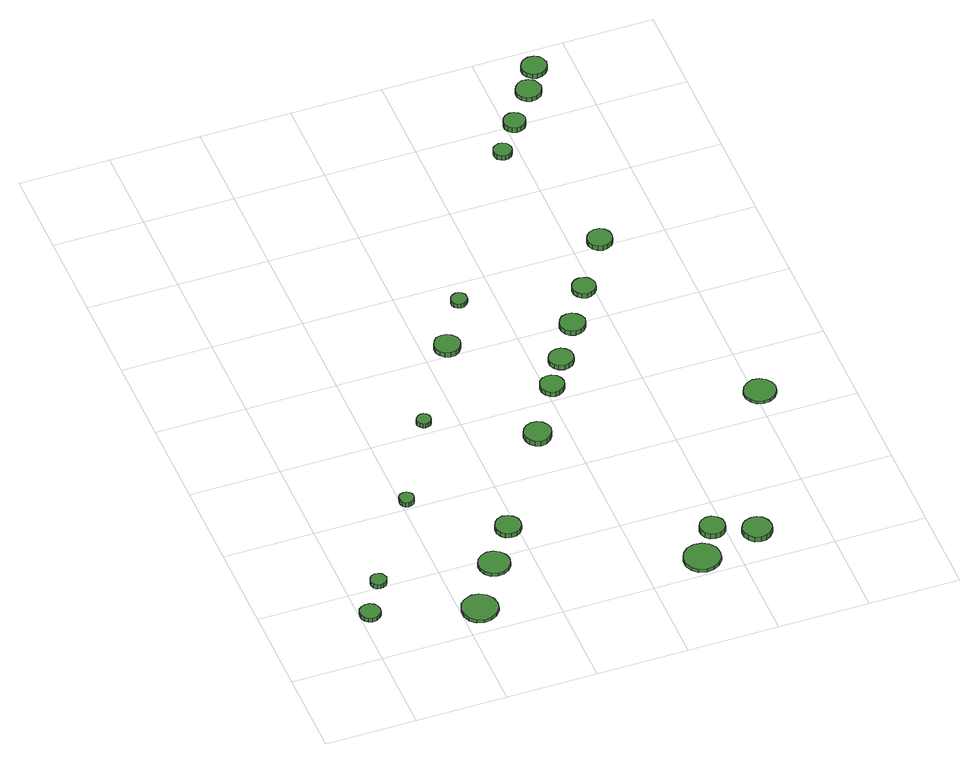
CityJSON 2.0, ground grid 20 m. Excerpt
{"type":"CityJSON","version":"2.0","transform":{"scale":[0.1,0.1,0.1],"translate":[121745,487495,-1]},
"CityObjects":{
"tree1":{"type":"SolitaryVegetationObject","attributes":{"function":"something"},"geometry":[{"type":"MultiSurface","lod":"1","boundaries":[[[0,1,2,3,4,5,6,7,8,9,10,11,12,13,14]],[[15,16,17,18,19,20,21,22,23,24,25,26,27,28,29]],[[0,29,28,1]],[[1,28,27,2]],[[2,27,26,3]],[[3,26,25,4]],[[4,25,24,5]],[[5,24,23,6]],[[6,23,22,7]],[[7,22,21,8]],[[8,21,20,9]],[[9,20,19,10]],[[10,19,18,11]],[[11,18,17,12]],[[12,17,16,13]],[[13,16,15,14]],[[14,15,29,0]]]}]},
"tree2":{"type":"SolitaryVegetationObject","attributes":{"function":"something"},"geometry":[{"type":"MultiSurface","lod":"1","boundaries":[[[30,31,32,33,34,35,36,37,38,39,40,41,42,43,44]],[[45,46,47,48,49,50,51,52,53,54,55,56,57,58,59]],[[30,59,58,31]],[[31,58,57,32]],[[32,57,56,33]],[[33,56,55,34]],[[34,55,54,35]],[[35,54,53,36]],[[36,53,52,37]],[[37,52,51,38]],[[38,51,50,39]],[[39,50,49,40]],[[40,49,48,41]],[[41,48,47,42]],[[42,47,46,43]],[[43,46,45,44]],[[44,45,59,30]]]}]},
"tree3":{"type":"SolitaryVegetationObject","attributes":{"function":"something"},"geometry":[{"type":"MultiSurface","lod":"1","boundaries":[[[60,61,62,63,64,65,66,67,68,69,70,71,72,73,74]],[[75,76,77,78,79,80,81,82,83,84,85,86,87,88,89]],[[60,89,88,61]],[[61,88,87,62]],[[62,87,86,63]],[[63,86,85,64]],[[64,85,84,65]],[[65,84,83,66]],[[66,83,82,67]],[[67,82,81,68]],[[68,81,80,69]],[[69,80,79,70]],[[70,79,78,71]],[[71,78,77,72]],[[72,77,76,73]],[[73,76,75,74]],[[74,75,89,60]]]}]},
"tree4":{"type":"SolitaryVegetationObject","attributes":{"function":"something"},"geometry":[{"type":"MultiSurface","lod":"1","boundaries":[[[90,91,92,93,94,95,96,97,98,99,100,101,102,103,104]],[[105,106,107,108,109,110,111,112,113,114,115,116,117,118,119]],[[90,119,118,91]],[[91,118,117,92]],[[92,117,116,93]],[[93,116,115,94]],[[94,115,114,95]],[[95,114,113,96]],[[96,113,112,97]],[[97,112,111,98]],[[98,111,110,99]],[[99,110,109,100]],[[100,109,108,101]],[[101,108,107,102]],[[102,107,106,103]],[[103,106,105,104]],[[104,105,119,90]]]}]},
"tree5":{"type":"SolitaryVegetationObject","attributes":{"function":"something"},"geometry":[{"type":"MultiSurface","lod":"1","boundaries":[[[120,121,122,123,124,125,126,127,128,129,130,131,132,133,134]],[[135,136,137,138,139,140,141,142,143,144,145,146,147,148,149]],[[120,149,148,121]],[[121,148,147,122]],[[122,147,146,123]],[[123,146,145,124]],[[124,145,144,125]],[[125,144,143,126]],[[126,143,142,127]],[[127,142,141,128]],[[128,141,140,129]],[[129,140,139,130]],[[130,139,138,131]],[[131,138,137,132]],[[132,137,136,133]],[[133,136,135,134]],[[134,135,149,120]]]}]},
"tree6":{"type":"SolitaryVegetationObject","attributes":{"function":"something"},"geometry":[{"type":"MultiSurface","lod":"1","boundaries":[[[150,151,152,153,154,155,156,157,158,159,160,161,162,163,164]],[[165,166,167,168,169,170,171,172,173,174,175,176,177,178,179]],[[150,179,178,151]],[[151,178,177,152]],[[152,177,176,153]],[[153,176,175,154]],[[154,175,174,155]],[[155,174,173,156]],[[156,173,172,157]],[[157,172,171,158]],[[158,171,170,159]],[[159,170,169,160]],[[160,169,168,161]],[[161,168,167,162]],[[162,167,166,163]],[[163,166,165,164]],[[164,165,179,150]]]}]},
"tree7":{"type":"SolitaryVegetationObject","attributes":{"function":"something"},"geometry":[{"type":"MultiSurface","lod":"1","boundaries":[[[180,181,182,183,184,185,186,187,188,189,190,191,192,193,194]],[[195,196,197,198,199,200,201,202,203,204,205,206,207,208,209]],[[180,209,208,181]],[[181,208,207,182]],[[182,207,206,183]],[[183,206,205,184]],[[184,205,204,185]],[[185,204,203,186]],[[186,203,202,187]],[[187,202,201,188]],[[188,201,200,189]],[[189,200,199,190]],[[190,199,198,191]],[[191,198,197,192]],[[192,197,196,193]],[[193,196,195,194]],[[194,195,209,180]]]}]},
"tree8":{"type":"SolitaryVegetationObject","attributes":{"function":"something"},"geometry":[{"type":"MultiSurface","lod":"1","boundaries":[[[210,211,212,213,214,215,216,217,218,219,220,221,222,223,224]],[[225,226,227,228,229,230,231,232,233,234,235,236,237,238,239]],[[210,239,238,211]],[[211,238,237,212]],[[212,237,236,213]],[[213,236,235,214]],[[214,235,234,215]],[[215,234,233,216]],[[216,233,232,217]],[[217,232,231,218]],[[218,231,230,219]],[[219,230,229,220]],[[220,229,228,221]],[[221,228,227,222]],[[222,227,226,223]],[[223,226,225,224]],[[224,225,239,210]]]}]},
"tree9":{"type":"SolitaryVegetationObject","attributes":{"function":"something"},"geometry":[{"type":"MultiSurface","lod":"1","boundaries":[[[240,241,242,243,244,245,246,247,248,249,250,251,252,253,254]],[[255,256,257,258,259,260,261,262,263,264,265,266,267,268,269]],[[240,269,268,241]],[[241,268,267,242]],[[242,267,266,243]],[[243,266,265,244]],[[244,265,264,245]],[[245,264,263,246]],[[246,263,262,247]],[[247,262,261,248]],[[248,261,260,249]],[[249,260,259,250]],[[250,259,258,251]],[[251,258,257,252]],[[252,257,256,253]],[[253,256,255,254]],[[254,255,269,240]]]}]},
"tree10":{"type":"SolitaryVegetationObject","attributes":{"function":"something"},"geometry":[{"type":"MultiSurface","lod":"1","boundaries":[[[270,271,272,273,274,275,276,277,278,279,280,281,282,283,284]],[[285,286,287,288,289,290,291,292,293,294,295,296,297,298,299]],[[270,299,298,271]],[[271,298,297,272]],[[272,297,296,273]],[[273,296,295,274]],[[274,295,294,275]],[[275,294,293,276]],[[276,293,292,277]],[[277,292,291,278]],[[278,291,290,279]],[[279,290,289,280]],[[280,289,288,281]],[[281,288,287,282]],[[282,287,286,283]],[[283,286,285,284]],[[284,285,299,270]]]}]},
"tree11":{"type":"SolitaryVegetationObject","attributes":{"function":"something"},"geometry":[{"type":"MultiSurface","lod":"1","boundaries":[[[300,301,302,303,304,305,306,307,308,309,310,311,312,313,314]],[[315,316,317,318,319,320,321,322,323,324,325,326,327,328,329]],[[300,329,328,301]],[[301,328,327,302]],[[302,327,326,303]],[[303,326,325,304]],[[304,325,324,305]],[[305,324,323,306]],[[306,323,322,307]],[[307,322,321,308]],[[308,321,320,309]],[[309,320,319,310]],[[310,319,318,311]],[[311,318,317,312]],[[312,317,316,313]],[[313,316,315,314]],[[314,315,329,300]]]}]},
"tree12":{"type":"SolitaryVegetationObject","attributes":{"function":"something"},"geometry":[{"type":"MultiSurface","lod":"1","boundaries":[[[330,331,332,333,334,335,336,337,338,339,340,341,342,343,344]],[[345,346,347,348,349,350,351,352,353,354,355,356,357,358,359]],[[330,359,358,331]],[[331,358,357,332]],[[332,357,356,333]],[[333,356,355,334]],[[334,355,354,335]],[[335,354,353,336]],[[336,353,352,337]],[[337,352,351,338]],[[338,351,350,339]],[[339,350,349,340]],[[340,349,348,341]],[[341,348,347,342]],[[342,347,346,343]],[[343,346,345,344]],[[344,345,359,330]]]}]},
"tree13":{"type":"SolitaryVegetationObject","attributes":{"function":"something"},"geometry":[{"type":"MultiSurface","lod":"1","boundaries":[[[360,361,362,363,364,365,366,367,368,369,370,371,372,373,374]],[[375,376,377,378,379,380,381,382,383,384,385,386,387,388,389]],[[360,389,388,361]],[[361,388,387,362]],[[362,387,386,363]],[[363,386,385,364]],[[364,385,384,365]],[[365,384,383,366]],[[366,383,382,367]],[[367,382,381,368]],[[368,381,380,369]],[[369,380,379,370]],[[370,379,378,371]],[[371,378,377,372]],[[372,377,376,373]],[[373,376,375,374]],[[374,375,389,360]]]}]},
"tree14":{"type":"SolitaryVegetationObject","attributes":{"function":"something"},"geometry":[{"type":"MultiSurface","lod":"1","boundaries":[[[390,391,392,393,394,395,396,397,398,399,400,401,402,403,404]],[[405,406,407,408,409,410,411,412,413,414,415,416,417,418,419]],[[390,419,418,391]],[[391,418,417,392]],[[392,417,416,393]],[[393,416,415,394]],[[394,415,414,395]],[[395,414,413,396]],[[396,413,412,397]],[[397,412,411,398]],[[398,411,410,399]],[[399,410,409,400]],[[400,409,408,401]],[[401,408,407,402]],[[402,407,406,403]],[[403,406,405,404]],[[404,405,419,390]]]}]},
"tree15":{"type":"SolitaryVegetationObject","attributes":{"function":"something"},"geometry":[{"type":"MultiSurface","lod":"1","boundaries":[[[420,421,422,423,424,425,426,427,428,429,430,431,432,433,434]],[[435,436,437,438,439,440,441,442,443,444,445,446,447,448,449]],[[420,449,448,421]],[[421,448,447,422]],[[422,447,446,423]],[[423,446,445,424]],[[424,445,444,425]],[[425,444,443,426]],[[426,443,442,427]],[[427,442,441,428]],[[428,441,440,429]],[[429,440,439,430]],[[430,439,438,431]],[[431,438,437,432]],[[432,437,436,433]],[[433,436,435,434]],[[434,435,449,420]]]}]},
"tree16":{"type":"SolitaryVegetationObject","attributes":{"function":"something"},"geometry":[{"type":"MultiSurface","lod":"1","boundaries":[[[450,451,452,453,454,455,456,457,458,459,460,461,462,463,464]],[[465,466,467,468,469,470,471,472,473,474,475,476,477,478,479]],[[450,479,478,451]],[[451,478,477,452]],[[452,477,476,453]],[[453,476,475,454]],[[454,475,474,455]],[[455,474,473,456]],[[456,473,472,457]],[[457,472,471,458]],[[458,471,470,459]],[[459,470,469,460]],[[460,469,468,461]],[[461,468,467,462]],[[462,467,466,463]],[[463,466,465,464]],[[464,465,479,450]]]}]},
"tree17":{"type":"SolitaryVegetationObject","attributes":{"function":"something"},"geometry":[{"type":"MultiSurface","lod":"1","boundaries":[[[480,481,482,483,484,485,486,487,488,489,490,491,492,493,494]],[[495,496,497,498,499,500,501,502,503,504,505,506,507,508,509]],[[480,509,508,481]],[[481,508,507,482]],[[482,507,506,483]],[[483,506,505,484]],[[484,505,504,485]],[[485,504,503,486]],[[486,503,502,487]],[[487,502,501,488]],[[488,501,500,489]],[[489,500,499,490]],[[490,499,498,491]],[[491,498,497,492]],[[492,497,496,493]],[[493,496,495,494]],[[494,495,509,480]]]}]},
"tree18":{"type":"SolitaryVegetationObject","attributes":{"function":"something"},"geometry":[{"type":"MultiSurface","lod":"1","boundaries":[[[510,511,512,513,514,515,516,517,518,519,520,521,522,523,524]],[[525,526,527,528,529,530,531,532,533,534,535,536,537,538,539]],[[510,539,538,511]],[[511,538,537,512]],[[512,537,536,513]],[[513,536,535,514]],[[514,535,534,515]],[[515,534,533,516]],[[516,533,532,517]],[[517,532,531,518]],[[518,531,530,519]],[[519,530,529,520]],[[520,529,528,521]],[[521,528,527,522]],[[522,527,526,523]],[[523,526,525,524]],[[524,525,539,510]]]}]},
"tree19":{"type":"SolitaryVegetationObject","attributes":{"function":"something"},"geometry":[{"type":"MultiSurface","lod":"1","boundaries":[[[540,541,542,543,544,545,546,547,548,549,550,551,552,553,554]],[[555,556,557,558,559,560,561,562,563,564,565,566,567,568,569]],[[540,569,568,541]],[[541,568,567,542]],[[542,567,566,543]],[[543,566,565,544]],[[544,565,564,545]],[[545,564,563,546]],[[546,563,562,547]],[[547,562,561,548]],[[548,561,560,549]],[[549,560,559,550]],[[550,559,558,551]],[[551,558,557,552]],[[552,557,556,553]],[[553,556,555,554]],[[554,555,569,540]]]}]},
"tree20":{"type":"SolitaryVegetationObject","attributes":{"function":"something"},"geometry":[{"type":"MultiSurface","lod":"1","boundaries":[[[570,571,572,573,574,575,576,577,578,579,580,581,582,583,584]],[[585,586,587,588,589,590,591,592,593,594,595,596,597,598,599]],[[570,599,598,571]],[[571,598,597,572]],[[572,597,596,573]],[[573,596,595,574]],[[574,595,594,575]],[[575,594,593,576]],[[576,593,592,577]],[[577,592,591,578]],[[578,591,590,579]],[[579,590,589,580]],[[580,589,588,581]],[[581,588,587,582]],[[582,587,586,583]],[[583,586,585,584]],[[584,585,599,570]]]}]},
"tree21":{"type":"SolitaryVegetationObject","attributes":{"function":"something"},"geometry":[{"type":"MultiSurface","lod":"1","boundaries":[[[600,601,602,603,604,605,606,607,608,609,610,611,612,613,614]],[[615,616,617,618,619,620,621,622,623,624,625,626,627,628,629]],[[600,629,628,601]],[[601,628,627,602]],[[602,627,626,603]],[[603,626,625,604]],[[604,625,624,605]],[[605,624,623,606]],[[606,623,622,607]],[[607,622,621,608]],[[608,621,620,609]],[[609,620,619,610]],[[610,619,618,611]],[[611,618,617,612]],[[612,617,616,613]],[[613,616,615,614]],[[614,615,629,600]]]}]},
"tree22":{"type":"SolitaryVegetationObject","attributes":{"function":"something"},"geometry":[{"type":"MultiSurface","lod":"1","boundaries":[[[630,631,632,633,634,635,636,637,638,639,640,641,642,643,644]],[[645,646,647,648,649,650,651,652,653,654,655,656,657,658,659]],[[630,659,658,631]],[[631,658,657,632]],[[632,657,656,633]],[[633,656,655,634]],[[634,655,654,635]],[[635,654,653,636]],[[636,653,652,637]],[[637,652,651,638]],[[638,651,650,639]],[[639,650,649,640]],[[640,649,648,641]],[[641,648,647,642]],[[642,647,646,643]],[[643,646,645,644]],[[644,645,659,630]]]}]},
"tree23":{"type":"SolitaryVegetationObject","attributes":{"function":"something"},"geometry":[{"type":"MultiSurface","lod":"1","boundaries":[[[660,661,662,663,664,665,666,667,668,669,670,671,672,673,674]],[[675,676,677,678,679,680,681,682,683,684,685,686,687,688,689]],[[660,689,688,661]],[[661,688,687,662]],[[662,687,686,663]],[[663,686,685,664]],[[664,685,684,665]],[[665,684,683,666]],[[666,683,682,667]],[[667,682,681,668]],[[668,681,680,669]],[[669,680,679,670]],[[670,679,678,671]],[[671,678,677,672]],[[672,677,676,673]],[[673,676,675,674]],[[674,675,689,660]]]}]}
},
"vertices":[
[45,130,17],[43,140,17],[38,147,17],[30,152,17],[20,153,17],[11,150,17],[4,144,17],[1,135,17],[1,126,17],[4,117,17],[11,111,17],[20,108,17],[30,109,17],[38,114,17],[43,121,17],[43,121,7],[38,114,7],[30,109,7],[20,108,7],[11,111,7],[4,117,7],[1,126,7],[1,135,7],[4,144,7],[11,150,7],[20,153,7],[30,152,7],[38,147,7],[43,140,7],[45,130,7],
[90,214,18],[88,221,18],[84,227,18],[78,230,18],[70,231,18],[63,229,18],[58,224,18],[55,217,18],[55,210,18],[58,203,18],[63,198,18],[70,196,18],[78,197,18],[84,201,18],[88,206,18],[88,206,7],[84,201,7],[78,197,7],[70,196,7],[63,198,7],[58,203,7],[55,210,7],[55,217,7],[58,224,7],[63,229,7],[70,231,7],[78,230,7],[84,227,7],[88,221,7],[90,214,7],
[279,64,15],[276,80,15],[266,94,15],[252,102,15],[236,104,15],[220,98,15],[208,88,15],[202,73,15],[202,56,15],[208,41,15],[220,30,15],[236,25,15],[252,27,15],[266,35,15],[276,48,15],[276,48,7],[266,35,7],[252,27,7],[236,25,7],[220,30,7],[208,41,7],[202,56,7],[202,73,7],[208,88,7],[220,98,7],[236,104,7],[252,102,7],[266,94,7],[276,80,7],[279,64,7],
[226,416,25],[225,423,25],[221,428,25],[215,432,25],[209,432,25],[202,430,25],[197,426,25],[195,420,25],[195,413,25],[197,407,25],[202,402,25],[209,400,25],[215,401,25],[221,404,25],[225,410,25],[225,410,13],[221,404,13],[215,401,13],[209,400,13],[202,402,13],[197,407,13],[195,413,13],[195,420,13],[197,426,13],[202,430,13],[209,432,13],[215,432,13],[221,428,13],[225,423,13],[226,416,13],
[349,180,15],[346,194,15],[337,205,15],[325,212,15],[311,214,15],[297,209,15],[287,200,15],[281,187,15],[281,173,15],[287,160,15],[297,150,15],[311,146,15],[325,147,15],[337,154,15],[346,166,15],[346,166,7],[337,154,7],[325,147,7],[311,146,7],[297,150,7],[287,160,7],[281,173,7],[281,187,7],[287,200,7],[297,209,7],[311,214,7],[325,212,7],[337,205,7],[346,194,7],[349,180,7],
[408,273,18],[406,284,18],[399,293,18],[389,299,18],[377,301,18],[366,297,18],[358,289,18],[353,278,18],[353,267,18],[358,256,18],[366,248,18],[377,245,18],[389,246,18],[399,252,18],[406,261,18],[406,261,7],[399,252,7],[389,246,7],[377,245,7],[366,248,7],[358,256,7],[353,267,7],[353,278,7],[358,289,7],[366,297,7],[377,301,7],[389,299,7],[399,293,7],[406,284,7],[408,273,7],
[343,627,23],[342,633,23],[338,638,23],[332,642,23],[326,642,23],[320,640,23],[315,636,23],[312,630,23],[312,624,23],[315,618,23],[320,613,23],[326,611,23],[332,612,23],[338,615,23],[342,621,23],[342,621,11],[338,615,11],[332,612,11],[326,611,11],[320,613,11],[315,618,11],[312,624,11],[312,630,11],[315,636,11],[320,640,11],[326,642,11],[332,642,11],[338,638,11],[342,633,11],[343,627,11],
[563,505,26],[560,518,26],[553,528,26],[542,534,26],[530,535,26],[518,531,26],[509,523,26],[504,512,26],[504,499,26],[509,488,26],[518,479,26],[530,475,26],[542,477,26],[553,483,26],[560,493,26],[560,493,13],[553,483,13],[542,477,13],[530,475,13],[518,479,13],[509,488,13],[504,499,13],[504,512,13],[509,523,13],[518,531,13],[530,535,13],[542,534,13],[553,528,13],[560,518,13],[563,505,13],
[482,825,19],[479,837,19],[472,846,19],[462,852,19],[451,853,19],[439,850,19],[431,842,19],[426,831,19],[426,819,19],[431,809,19],[439,801,19],[451,797,19],[462,798,19],[472,804,19],[479,814,19],[479,814,7],[472,804,7],[462,798,7],[451,797,7],[439,801,7],[431,809,7],[426,819,7],[426,831,7],[431,842,7],[439,850,7],[451,853,7],[462,852,7],[472,846,7],[479,837,7],[482,825,7],
[763,44,16],[760,61,16],[750,74,16],[736,82,16],[719,84,16],[703,79,16],[691,68,16],[684,53,16],[684,36,16],[691,21,16],[703,10,16],[719,5,16],[736,7,16],[750,15,16],[760,28,16],[760,28,7],[750,15,7],[736,7,7],[719,5,7],[703,10,7],[691,21,7],[684,36,7],[684,53,7],[691,68,7],[703,79,7],[719,84,7],[736,82,7],[750,74,7],[760,61,7],[763,44,7],
[641,636,19],[638,647,19],[632,656,19],[622,661,19],[612,662,19],[601,659,19],[593,652,19],[589,642,19],[589,631,19],[593,621,19],[601,613,19],[612,610,19],[622,611,19],[632,617,19],[638,625,19],[638,625,7],[632,617,7],[622,611,7],[612,610,7],[601,613,7],[593,621,7],[589,631,7],[589,642,7],[593,652,7],[601,659,7],[612,662,7],[622,661,7],[632,656,7],[638,647,7],[641,636,7],
[542,944,19],[541,951,19],[536,957,19],[530,961,19],[523,961,19],[516,959,19],[510,954,19],[507,947,19],[507,940,19],[510,933,19],[516,928,19],[523,926,19],[530,927,19],[536,931,19],[541,937,19],[541,937,8],[536,931,8],[530,927,8],[523,926,8],[516,928,8],[510,933,8],[507,940,8],[507,947,8],[510,954,8],[516,959,8],[523,961,8],[530,961,8],[536,957,8],[541,951,8],[542,944,8],
[800,118,23],[798,129,23],[791,138,23],[781,144,23],[770,145,23],[759,141,23],[751,134,23],[746,123,23],[746,112,23],[751,101,23],[759,94,23],[770,90,23],[781,91,23],[791,97,23],[798,106,23],[798,106,10],[791,97,10],[781,91,10],[770,90,10],[759,94,10],[751,101,10],[746,112,10],[746,123,10],[751,134,10],[759,141,10],[770,145,10],[781,144,10],[791,138,10],[798,129,10],[800,118,10],
[687,706,18],[685,717,18],[678,726,18],[669,731,18],[658,732,18],[647,729,18],[639,721,18],[634,711,18],[634,700,18],[639,690,18],[647,683,18],[658,679,18],[669,681,18],[678,686,18],[685,695,18],[685,695,6],[678,686,6],[669,681,6],[658,679,6],[647,683,6],[639,690,6],[634,700,6],[634,711,6],[639,721,6],[647,729,6],[658,732,6],[669,731,6],[678,726,6],[685,717,6],[687,706,6],
[889,78,25],[886,91,25],[878,102,25],[867,108,25],[854,109,25],[841,105,25],[832,97,25],[826,85,25],[826,72,25],[832,60,25],[841,51,25],[854,47,25],[867,48,25],[878,55,25],[886,65,25],[886,65,12],[878,55,12],[867,48,12],[854,47,12],[841,51,12],[832,60,12],[826,72,12],[826,85,12],[832,97,12],[841,105,12],[854,109,12],[867,108,12],[878,102,12],[886,91,12],[889,78,12],
[747,796,18],[744,807,18],[737,816,18],[727,822,18],[716,823,18],[705,820,18],[697,812,18],[692,801,18],[692,790,18],[697,779,18],[705,772,18],[716,768,18],[727,769,18],[737,775,18],[744,784,18],[744,784,6],[737,775,6],[727,769,6],[716,768,6],[705,772,6],[697,779,6],[692,790,6],[692,801,6],[697,812,6],[705,820,6],[716,823,6],[727,822,6],[737,816,6],[744,807,6],[747,796,6],
[805,890,18],[803,900,18],[797,909,18],[787,914,18],[777,915,18],[767,912,18],[759,905,18],[755,895,18],[755,884,18],[759,875,18],[767,868,18],[777,864,18],[787,866,18],[797,871,18],[803,879,18],[803,879,6],[797,871,6],[787,866,6],[777,864,6],[767,868,6],[759,875,6],[755,884,6],[755,895,6],[759,905,6],[767,912,6],[777,915,6],[787,914,6],[797,909,6],[803,900,6],[805,890,6],
[1046,472,14],[1043,486,14],[1034,498,14],[1022,505,14],[1007,507,14],[994,502,14],[983,492,14],[977,479,14],[977,465,14],[983,452,14],[994,442,14],[1007,438,14],[1022,439,14],[1034,446,14],[1043,458,14],[1043,458,7],[1034,446,7],[1022,439,7],[1007,438,7],[994,442,7],[983,452,7],[977,465,7],[977,479,7],[983,492,7],[994,502,7],[1007,507,7],[1022,505,7],[1034,498,7],[1043,486,7],[1046,472,7],
[885,1006,26],[883,1017,26],[877,1026,26],[867,1032,26],[856,1033,26],[845,1029,26],[837,1022,26],[832,1012,26],[832,1000,26],[837,990,26],[845,983,26],[856,979,26],[867,981,26],[877,986,26],[883,995,26],[883,995,14],[877,986,14],[867,981,14],[856,979,14],[845,983,14],[837,990,14],[832,1000,14],[832,1012,14],[837,1022,14],[845,1029,14],[856,1033,14],[867,1032,14],[877,1026,14],[883,1017,14],[885,1006,14],
[784,1325,25],[782,1333,25],[777,1340,25],[770,1344,25],[762,1345,25],[754,1342,25],[748,1337,25],[745,1329,25],[745,1321,25],[748,1313,25],[754,1308,25],[762,1305,25],[770,1306,25],[777,1310,25],[782,1317,25],[782,1317,13],[777,1310,13],[770,1306,13],[762,1305,13],[754,1308,13],[748,1313,13],[745,1321,13],[745,1329,13],[748,1337,13],[754,1342,13],[762,1345,13],[770,1344,13],[777,1340,13],[782,1333,13],[784,1325,13],
[843,1402,21],[841,1412,21],[835,1420,21],[826,1425,21],[817,1426,21],[807,1423,21],[800,1416,21],[796,1407,21],[796,1397,21],[800,1388,21],[807,1382,21],[817,1379,21],[826,1380,21],[835,1385,21],[841,1393,21],[841,1393,8],[835,1385,8],[826,1380,8],[817,1379,8],[807,1382,8],[800,1388,8],[796,1397,8],[796,1407,8],[800,1416,8],[807,1423,8],[817,1426,8],[826,1425,8],[835,1420,8],[841,1412,8],[843,1402,8],
[908,1482,20],[905,1493,20],[899,1503,20],[889,1508,20],[877,1510,20],[866,1506,20],[858,1498,20],[853,1488,20],[853,1476,20],[858,1466,20],[866,1458,20],[877,1455,20],[889,1456,20],[899,1462,20],[905,1471,20],[905,1471,9],[899,1462,9],[889,1456,9],[877,1455,9],[866,1458,9],[858,1466,9],[853,1476,9],[853,1488,9],[858,1498,9],[866,1506,9],[877,1510,9],[889,1508,9],[899,1503,9],[905,1493,9],[908,1482,9],
[943,1543,21],[940,1554,21],[934,1564,21],[924,1569,21],[912,1570,21],[902,1567,21],[893,1559,21],[888,1549,21],[888,1537,21],[893,1527,21],[902,1519,21],[912,1516,21],[924,1517,21],[934,1523,21],[940,1532,21],[940,1532,9],[934,1523,9],[924,1517,9],[912,1516,9],[902,1519,9],[893,1527,9],[888,1537,9],[888,1549,9],[893,1559,9],[902,1567,9],[912,1570,9],[924,1569,9],[934,1564,9],[940,1554,9],[943,1543,9]
]}
